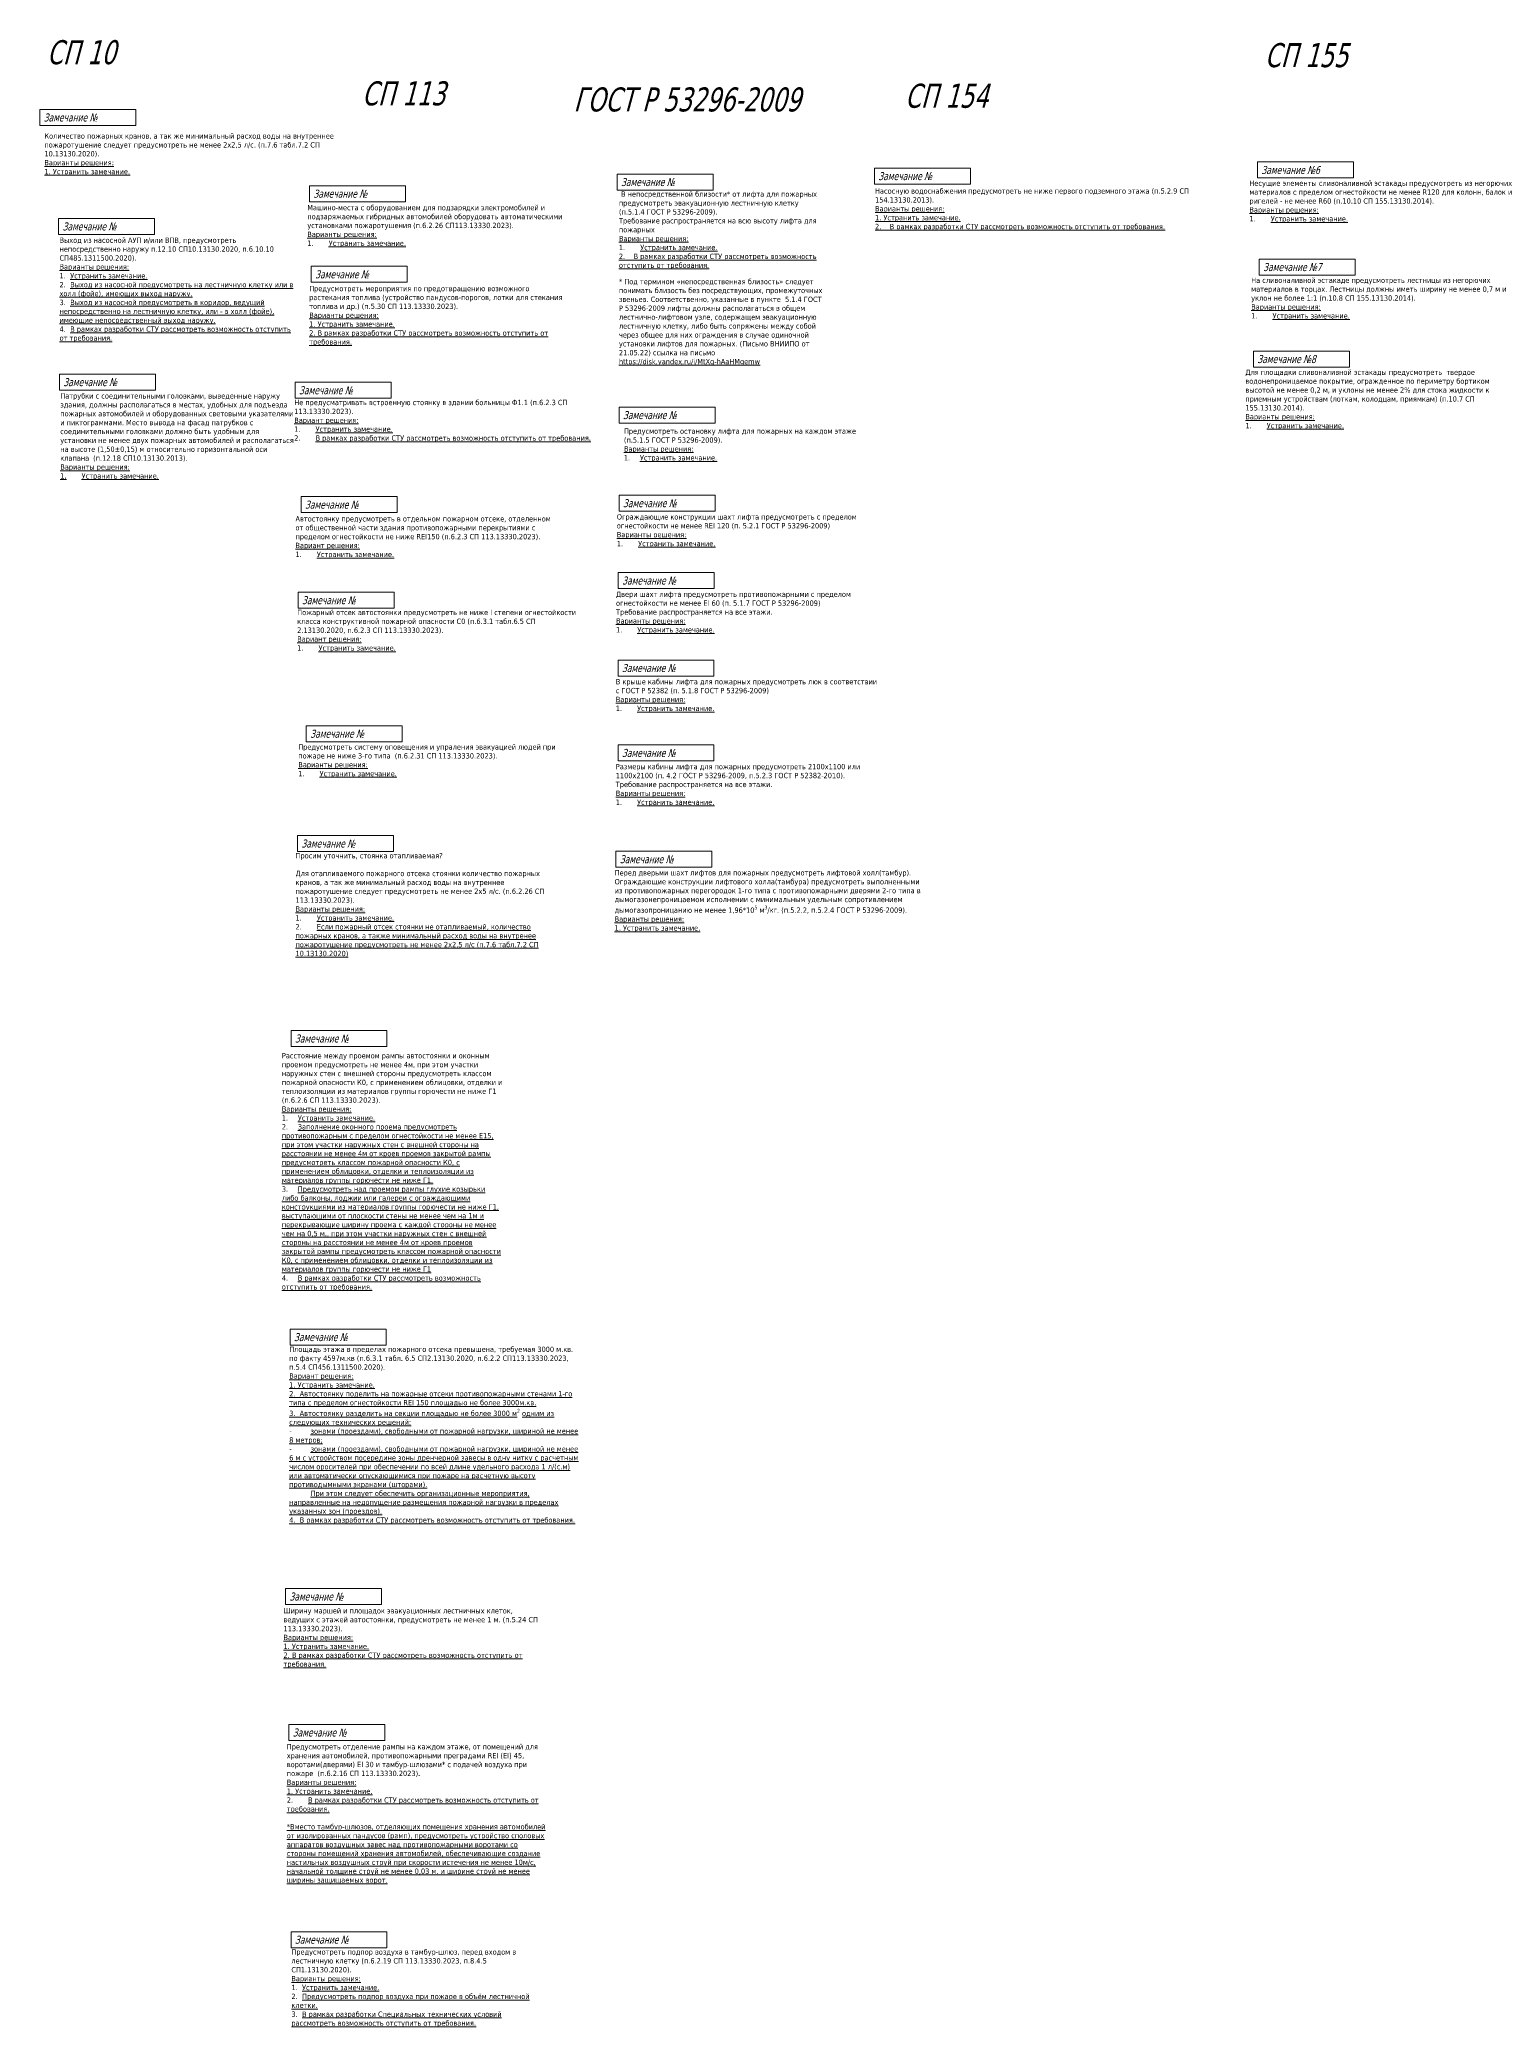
# Model space of a CAD drawing. Header units: millimetres. Extents: x -204396 to 1997851, y -2958255 to 237418.
# Drawn here: x 727509 to 891871, y -318405 to -94812 of the extents above; entities that cross this region are included whole.
import ezdxf

# ---------------------------------------------------------------- set-up
doc = ezdxf.new("R2010")
doc.units = ezdxf.units.MM
doc.layers.add('экспертиза', color=1, linetype='Continuous', lineweight=0)
doc.styles.add('ЭКСПЕРТИЗА', font='tahoma.ttf')

msp = doc.modelspace()

# ---------------------------------------------------------------- linework, layer by layer
at = {"layer": 'экспертиза', "lineweight": 0}
for points in [[(727509, -102658), (738309, -102658), (738309, -104458), (727509, -104458), (727509, -102658)], [(864543, -108564), (875343, -108564), (875343, -110364), (864543, -110364), (864543, -108564)], [(792477, -109918), (803277, -109918), (803277, -111718), (792477, -111718), (792477, -109918)], [(729637, -114914), (740437, -114914), (740437, -116714), (729637, -116714), (729637, -114914)], [(864746, -119484), (875546, -119484), (875546, -121284), (864746, -121284), (864746, -119484)], [(864090, -129833), (874890, -129833), (874890, -131633), (864090, -131633), (864090, -129833)], [(729719, -132430), (740519, -132430), (740519, -134230), (729719, -134230), (729719, -132430)], [(756247, -133343), (767047, -133343), (767047, -135143), (756247, -135143), (756247, -133343)], [(792704, -136135), (803504, -136135), (803504, -137935), (792704, -137935), (792704, -136135)], [(756915, -146210), (767715, -146210), (767715, -148010), (756915, -148010), (756915, -146210)], [(792704, -146047), (803504, -146047), (803504, -147847), (792704, -147847), (792704, -146047)], [(792612, -154752), (803412, -154752), (803412, -156552), (792612, -156552), (792612, -154752)], [(756581, -156959), (767381, -156959), (767381, -158759), (756581, -158759), (756581, -156959)], [(792586, -164591), (803386, -164591), (803386, -166391), (792586, -166391), (792586, -164591)], [(757508, -171984), (768308, -171984), (768308, -173784), (757508, -173784), (757508, -171984)], [(792586, -174146), (803386, -174146), (803386, -175946), (792586, -175946), (792586, -174146)], [(756514, -184338), (767314, -184338), (767314, -186138), (756514, -186138), (756514, -184338)], [(755788, -206273), (766588, -206273), (766588, -208073), (755788, -208073), (755788, -206273)], [(755683, -239860), (766483, -239860), (766483, -241660), (755683, -241660), (755683, -239860)]]:
    msp.add_lwpolyline(points, dxfattribs=at)
at = {"layer": 'экспертиза', "lineweight": 0, "transparency": 33554687}
for points in [[(821436, -109253), (832236, -109253), (832236, -111053), (821436, -111053), (821436, -109253)], [(758062, -120302), (768862, -120302), (768862, -122102), (758062, -122102), (758062, -120302)], [(792344, -186103), (803144, -186103), (803144, -187903), (792344, -187903), (792344, -186103)], [(755169, -269052), (765969, -269052), (765969, -270852), (755169, -270852), (755169, -269052)], [(755537, -284347), (766337, -284347), (766337, -286147), (755537, -286147), (755537, -284347)], [(755786, -307655), (766586, -307655), (766586, -309455), (755786, -309455), (755786, -307655)]]:
    msp.add_lwpolyline(points, dxfattribs=at)
at = {"layer": 'экспертиза', "lineweight": 0, "elevation": 0}
msp.add_lwpolyline([(757868, -111230), (768668, -111230), (768668, -113030), (757868, -113030), (757868, -111230)], dxfattribs=at)

# ---------------------------------------------------------------- texts
at = {"layer": 'экспертиза', "color": 2, "lineweight": 0, "style": 'ЭКСПЕРТИЗА', "oblique": 14.99998, "width": 0.8}
for s, p in [('СП 10', (728316, -97560)), ('СП 155', (865366, -97892)), ('СП 113', (763774, -102192)), ('ГОСТ Р 53296-2009', (787573, -102876)), ('СП 154', (824877, -102462))]:
    msp.add_text(s, height=2700, dxfattribs=at).set_placement(p)
at = {"layer": 'экспертиза', "lineweight": 0, "style": 'ЭКСПЕРТИЗА', "oblique": 14.99998, "width": 0.8}
for s, p in [('Замечание №', (727959, -104008)), ('Замечание №6', (864993, -109914)), ('Замечание №', (758318, -112580)), ('Замечание №', (792927, -111268)), ('Замечание №', (730087, -116264)), ('Замечание №7', (865196, -120834)), ('Замечание №8', (864540, -131183)), ('Замечание №', (730169, -133780)), ('Замечание №', (793154, -137485)), ('Замечание №', (757365, -147560)), ('Замечание №', (793154, -147397)), ('Замечание №', (793062, -156102)), ('Замечание №', (793036, -165941)), ('Замечание №', (757958, -173334)), ('Замечание №', (793036, -175496)), ('Замечание №', (756964, -185688)), ('Замечание №', (756238, -207623))]:
    msp.add_text(s, height=900, dxfattribs=at).set_placement(p)
at = {"layer": 'экспертиза', "lineweight": 0, "ltscale": 100, "transparency": 33554687, "style": 'ЭКСПЕРТИЗА', "oblique": 14.99998, "width": 0.8}
for p in [(821886, -110603), (758512, -121652), (792794, -187453), (755619, -270402), (755987, -285697), (756236, -309005)]:
    msp.add_text('Замечание №', height=900, dxfattribs=at).set_placement(p)
at = {"layer": 'экспертиза', "lineweight": 0, "ltscale": 100, "style": 'ЭКСПЕРТИЗА', "oblique": 14.99998, "width": 0.8}
for p in [(756697, -134693), (757031, -158309), (756133, -241210)]:
    msp.add_text('Замечание №', height=900, dxfattribs=at).set_placement(p)
at = {"layer": 'экспертиза', "lineweight": 0, "ltscale": 100, "transparency": 33554687, "char_height": 600, "attachment_point": 1, "style": 'ЭКСПЕРТИЗА'}
for s, insert, width in [('Количество пожарных кранов, а так же минимальный расход воды на внутреннее пожаротушение следует предусмотреть не менее 2x2,5 л/с. (п.7.6 табл.7.2 СП 10.13130.2020).{\\C6;\\P\\LВарианты решения:\\P1. Устранить замечание.}', (728035, -105335), 35300.38), ('Насосную водоснабжения предусмотреть не ниже первого подземного этажа (п.5.2.9 СП 154.13130.2013).\\P{\\L\\C6;Варианты решения:\\P1. Устранить замечание.\\P2.  \\H1x;\\l  \\LВ рамках разработки СТУ рассмотреть возможность отступить от требования. }', (821509, -111524), 34068.54), ('Ограждающие конструкции шахт лифта предусмотреть с пределом огнестойкости не менее REI 120 (п. 5.2.1 ГОСТ Р 53296-2009)\\P{\\L\\C6;Варианты решения:\\P\\l1.^I\\LУстранить замечание.}', (792451, -148185), 28267.99), ('Двери шахт лифта предусмотреть противопожарными с пределом огнестойкости не менее EI 60 (п. 5.1.7 ГОСТ Р 53296-2009)\\P{Требование распространяется на все этажи.\\P\\L\\C6;Варианты решения:\\P\\l1.^I\\LУстранить замечание.}', (792359, -156891), 28267.99), ('В крыше кабины лифта для пожарных предусмотреть люк в соответствии с ГОСТ Р 52382 (п. 5.1.8 ГОСТ Р 53296-2009)\\P{\\L\\C6;Варианты решения:\\P\\l1.^I\\LУстранить замечание.}', (792333, -166729), 28267.99), ('Размеры кабины лифта для пожарных предусмотреть 2100х1100 или 1100х2100 (п. 4.2 ГОСТ Р 53296-2009, п.5.2.3 ГОСТ Р 52382-2010).\\PТребование распространяется на все этажи.\\P{\\L\\C6;Варианты решения:\\P\\l1.^I\\LУстранить замечание.}', (792333, -176285), 28267.99), ('Просим уточнить, стоянка отапливаемая? \\P\\P{\\A1;Для отапливаемого пожарного отсека стоянки количество пожарных кранов, а так же минимальный расход воды на внутреннее пожаротушение следует предусмотреть не менее 2x5 л/с. (п.6.2.26 }СП 113.13330.2023{\\A1;).\\C6;\\P\\LВарианты решения:\\P\\l1.^I\\LУстранить замечание.\\P\\l2.^I\\LЕсли пожарный отсек стоянки не отапливаемый, количество пожарных кранов, а также минимальный расход воды на внутренее пожаротушение предусмотреть не менее 2х2,5 л/с (п.7.6 табл.7.2 СП 10.13130.2020)}', (756293, -186304), 28267.99), ('Расстояние между проемом рампы автостоянки и оконным проемом предусмотреть не менее 4м, при этом участки наружных стен с внешней стороны предусмотреть классом пожарной опасности К0, с применением облицовки, отделки и теплоизоляции из материалов группы горючести не ниже Г1 (п.6.2.6 СП 113.13330.2023).\\P{\\L\\C6;Варианты решения: \\P\\pt1800;\\l1.^I\\LУстранить замечание.\\P\\l2.^I\\LЗаполнение оконного проема предусмотреть противопожарным с пределом огнестойкости не менее Е15, при этом участки наружных стен с внешней стороны на расстоянии не менее 4м от кроев проемов закрытой рампы предусмотреть классом пожарной опасности К0, с применением облицовки, отделки и теплоизоляции из материалов группы горючести не ниже Г1.\\P\\l3.^I\\LПредусмотреть над проемом рампы глухие козырьки либо балконы, лоджии или галереи с ограждающими конструкциями из материалов группы горючести не ниже Г1, выступающими от плоскости стены не менее чем на 1м и перекрывающие ширину проема с каждой стороны не менее чем на 0,5 м., при этом участки наружных стен с внешней стороны на расстоянии не менее 4м от кроев проемов закрытой рампы предусмотреть классом пожарной опасности К0, с применением облицовки, отделки и теплоизоляции из материалов группы горючести не ниже Г1\\P\\l4.^I\\LВ рамках разработки СТУ рассмотреть возможность отступить от требования. }', (754754, -208806), 23702.99)]:
    msp.add_mtext(s, dxfattribs=dict(at, insert=insert, width=width))
at = {"layer": 'экспертиза', "lineweight": 0, "ltscale": 100, "char_height": 600, "attachment_point": 1, "style": 'ЭКСПЕРТИЗА'}
for s, insert, width in [('Несущие элементы сливоналивной эстакады предусмотреть из негорючих материалов с пределом огнестойкости не менее R120 для колонн, балок и ригелей - не менее R60 (п.10.10 СП 155.13130.2014).{\\C6;\\P\\LВарианты решения:\\P\\l1.^I\\LУстранить замечание.}', (863639, -110649), 28267.99), ('Машино-места с оборудованием для подзарядки электромобилей и подзаряжаемых гибридных автомобилей оборудовать автоматическими установками пожаротушения (п.6.2.26 {\\A1;СП}113.13330.2023).\\P{\\L\\C6;Варианты решения:\\P\\l1.^I\\LУстранить замечание.}', (757622, -113399), 28267.99), (' В непосредственной близости* от лифта для пожарных предусмотреть эвакуационную лестничную клетку (п.5.1.4 ГОСТ Р 53296-2009).{\\C6;\\P\\C256;Требование распространяется на всю высоту лифта для пожарных\\P\\L\\C6;Варианты решения:\\P\\l1.^I\\LУстранить замечание.\\P2.    В рамках разработки СТУ рассмотреть возможность отступить от требования. \\P\\H0.83333x;\\l\\C20;\\c22015;\\P\\H1.2x;\\C6;* Под термином «непосредственная близость» следует понимать близость без посредствующих, промежуточных звеньев. Соответственно, указанные в пункте  5.1.4 ГОСТ Р 53296-2009 лифты должны располагаться в общем лестнично-лифтовом узле, содержащем эвакуационную лестничную клетку, либо быть сопряжены между собой через общее для них ограждения в случае одиночной установки лифтов для пожарных. (Письмо ВНИИПО от 21.05.22) ссылка на письмо \\H1x;\\Lhttps://disk.yandex.ru/i/MtXq-hAaHMgemw}', (792689, -111877), 22233.93), ('Выход из насосной АУП и/или ВПВ, предусмотреть непосредственно наружу п.12.10 СП10.13130.2020, п.6.10.10  СП485.1311500.2020).\\P\\pt1200;{\\L\\C6;Варианты решения:\\P\\l1.^I\\LУстранить замечание.\\P\\l2.^I\\LВыход из насосной предусмотреть на лестничную клетку или в холл (фойе), имеющих выход наружу.\\P\\l3.^I\\LВыход из насосной предусмотреть в коридор, ведущий непосредственно на лестничную клетку, или - в холл (фойе), имеющие непосредственный выход наружу.\\P\\l4.^I\\LВ рамках разработки СТУ рассмотреть возможность отступить от требования.}', (729737, -117061), 25132.27), ('Предусмотреть мероприятия по предотвращению возможного растекания топлива (устройство пандусов-порогов, лотки для стекания топлива и др.) (п.5.30 СП 113.13330.2023).\\P{\\L\\C6;Варианты решения:\\P1. Устранить замечание.\\P2. В рамках разработки СТУ рассмотреть возможность отступить от требования.}', (757835, -122500), 28040.56), ('На сливоналивной эстакаде предусмотреть лестницы из негорючих \\Pматериалов в торцах. Лестницы должны иметь ширину не менее 0,7 м и уклон не более 1:1 (п.10.8 СП 155.13130.2014).{\\C6;\\P\\LВарианты решения:\\P\\l1.^I\\LУстранить замечание.}', (863842, -121569), 28267.99), ('Для площадки сливоналивной эстакады предусмотреть  твердое \\Pводонепроницаемое покрытие, огражденное по периметру бортиком высотой не менее 0,2 м, и уклоны не менее 2% для стока жидкости к приемным устройствам (лоткам, колодцам, приямкам) (п.10.7 СП 155.13130.2014).{\\C6;\\P\\LВарианты решения:\\P\\l1.^I\\LУстранить замечание.}', (863186, -131918), 28267.99), ('Патрубки с соединительными головками, выведенные наружу здания, должны располагаться в местах, удобных для подъезда пожарных автомобилей и оборудованных световыми указателями и пиктограммами. Место вывода на фасад патрубков с соединительными головками должно быть удобным для установки не менее двух пожарных автомобилей и располагаться на высоте (1,50±0,15) м относительно горизонтальной оси клапана{\\H0.91667x;\\C0; \\H1.09091x;\\C2; \\C256;(п.12.18 СП10.13130.2013).\\P\\L\\C6;Варианты решения:\\P1.^IУстранить замечание.}', (729820, -134576), 25132.27), ('Не предусматривать встроенную стоянку в здании больницы Ф1.1 (п.6.2.3 СП 113.13330.2023).{\\A1;\\P\\L\\C6;Вариант решения:\\P\\l1.^I\\LУстранить замечание.\\P\\A0;\\l2.^I\\LВ рамках разработки СТУ рассмотреть возможность отступить от требования.}', (756148, -135319), 30348.77), ('Автостоянку предусмотреть в отдельном пожарном отсеке, отделенном от общественной части здания противопожарными перекрытиями с пределом огнестойкости не ниже REI150 (п.6.2.3 СП 113.13330.2023).{\\A1;\\P\\L\\C6;Вариант решения:\\P\\l1.^I\\LУстранить замечание.}', (756289, -148406), 28419.46), ('Пожарный отсек автостоянки предусмотреть не ниже I степени огнестойкости класса конструктивной пожарной опасности С0 (п.6.3.1 табл.6.5 СП 2.13130.2020, п.6.2.3 СП 113.13330.2023).{\\A1;\\P\\L\\C6;Вариант решения:\\P\\l1.^I\\LУстранить замечание.}', (756482, -158935), 30348.77), ('Предусмотреть систему оповещения и упраления эвакуацией людей при пожаре не ниже 3-го типа  (п.6.2.31 {\\C256;СП 113.13330.2023}).{\\C6;\\P\\LВарианты решения:\\P\\l1.^I\\LУстранить замечание.}', (756604, -174069), 28267.99), ('\\A1;Перед дверьми шахт лифтов для пожарных предусмотреть лифтовой холл(тамбур). Ограждающие конструкции лифтового холла(тамбура) предусмотреть выполненными из противопожарных перегородок 1-го типа с противопожарными дверями 2-го типа в дымогазонепроницаемом исполнении с минимальным удельным сопротивлением дымогазопроницанию не менее 1,96*10{\\H0.7x;\\S5^ ;}\\~м{\\H0.7x;\\S3^ ;}/кг. (п.5.2.2, п.5.2.4 ГОСТ Р 53296-2009). \\P{\\L\\C6;Варианты решения: \\P1. Устранить замечание.}', (792204, -188228), 33358.91), ('\\A1;Площадь этажа в пределах пожарного отсека превышена, требуемая 3000 м.кв. по факту 4597м.кв (п.6.3.1 табл. 6.5 СП2.13130.2020, п.6.2.2 СП113.13330.2023, п.5.4 СП456.1311500.2020).\\P{\\L\\C6;Вариант решения:\\P1. Устранить замечание.\\P2.  Автостоянку поделить на пожарные отсеки противопожарными стенами 1-го типа с пределом огнестойкости REI 150 площадью не более 3000м.кв.\\P3.  Автостоянку разделить на секции площадью не более 3000 м\\H0.7x;\\S2^ ;\\H1.42857x; одним из следующих технических решений:\\P\\A0;\\l-^I\\Lзонами (проездами), свободными от пожарной нагрузки, шириной не менее 8 метров;\\P\\l-^I\\Lзонами (проездами), свободными от пожарной нагрузки, шириной не менее 6 м с устройством посередине зоны дренчерной завесы в одну нитку с расчетным числом оросителей при обеспечении по всей длине удельного расхода 1 л/(с.м) или автоматически опускающимися при пожаре на расчетную высоту противодымными экранами (шторами).\\P^IПри этом следует обеспечить организационные мероприятия, направленные на недопущение размещения пожарной нагрузки в пределах указанных зон (проездов).\\A1;\\H1.16667x;\\l\\C0;\\P\\H0.85714x;\\L\\C6;4.  В рамках разработки СТУ рассмотреть возможность отступить от требования.}', (755584, -241836), 31041.51), ('Ширину маршей и площадок эвакуационных лестничных клеток, ведущих с этажей автостоянки, предусмотреть не менее 1 м. (п.5.24 СП 113.13330.2023).\\P{\\L\\C6;Варианты решения:\\P1. Устранить замечание.\\P2. В рамках разработки СТУ рассмотреть возможность отступить от требования.}', (754942, -271251), 28040.56), ('Предусмотреть отделение рампы на каждом этаже, от помещений для хранения автомобилей, противопожарными преградами REI (EI) 45, воротами(дверями) EI 30 и тамбур-шлюзами* с подачей воздуха при пожаре  (п.6.2.16 СП 113.13330.2023).\\P{\\L\\C6;Варианты решения:\\P1. Устранить замечание.\\P\\l2.^I\\LВ рамках разработки СТУ рассмотреть возможность отступить от требования.\\P\\P*Вместо тамбур-шлюзов, отделяющих помещения хранения автомобилей от изолированных пандусов (рамп), предусмотреть устройство споловых аппаратов воздушных завес над противопожарными воротами со стороны помещений хранения автомобилей, обеспечивающие создание настильных воздушных струй при скорости истечения не менее 10м/с, начальной толщине струй не менее 0,03 м. и ширине струй не менее ширины защищаемых ворот. }', (755311, -286545), 28040.56), ('\\pt0;Предусмотреть подпор воздуха в тамбур-шлюз, перед входом в лестничную клетку (п.6.2.19 СП 113.13330.2023, п.8.4.5 СП1.13130.2020).\\P{\\L\\C6;Варианты решения:\\P\\pt1200;\\l1.^I\\LУстранить замечание.\\P\\l2.^I\\LПредусмотреть подпор воздуха при пожаре в объём лестничной клетки.\\P\\l3.^I\\LВ рамках разработки Специальных технических условий рассмотреть возможность отступить от требования.}', (755827, -309632), 26836.95)]:
    msp.add_mtext(s, dxfattribs=dict(at, insert=insert, width=width))
at = {"layer": 'экспертиза', "lineweight": 0, "ltscale": 600, "transparency": 33554687, "insert": (793251, -138542), "char_height": 600, "width": 27272.73, "attachment_point": 1, "style": 'ЭКСПЕРТИЗА'}
msp.add_mtext('Предусмотреть остановку лифта для пожарных на каждом этаже (п.5.1.5 ГОСТ Р 53296-2009).\\P{\\L\\C6;Варианты решения:\\P\\pt1800,16800;\\l1.^I\\LУстранить замечание.}', dxfattribs=at)

doc.saveas('drawing.dxf')
